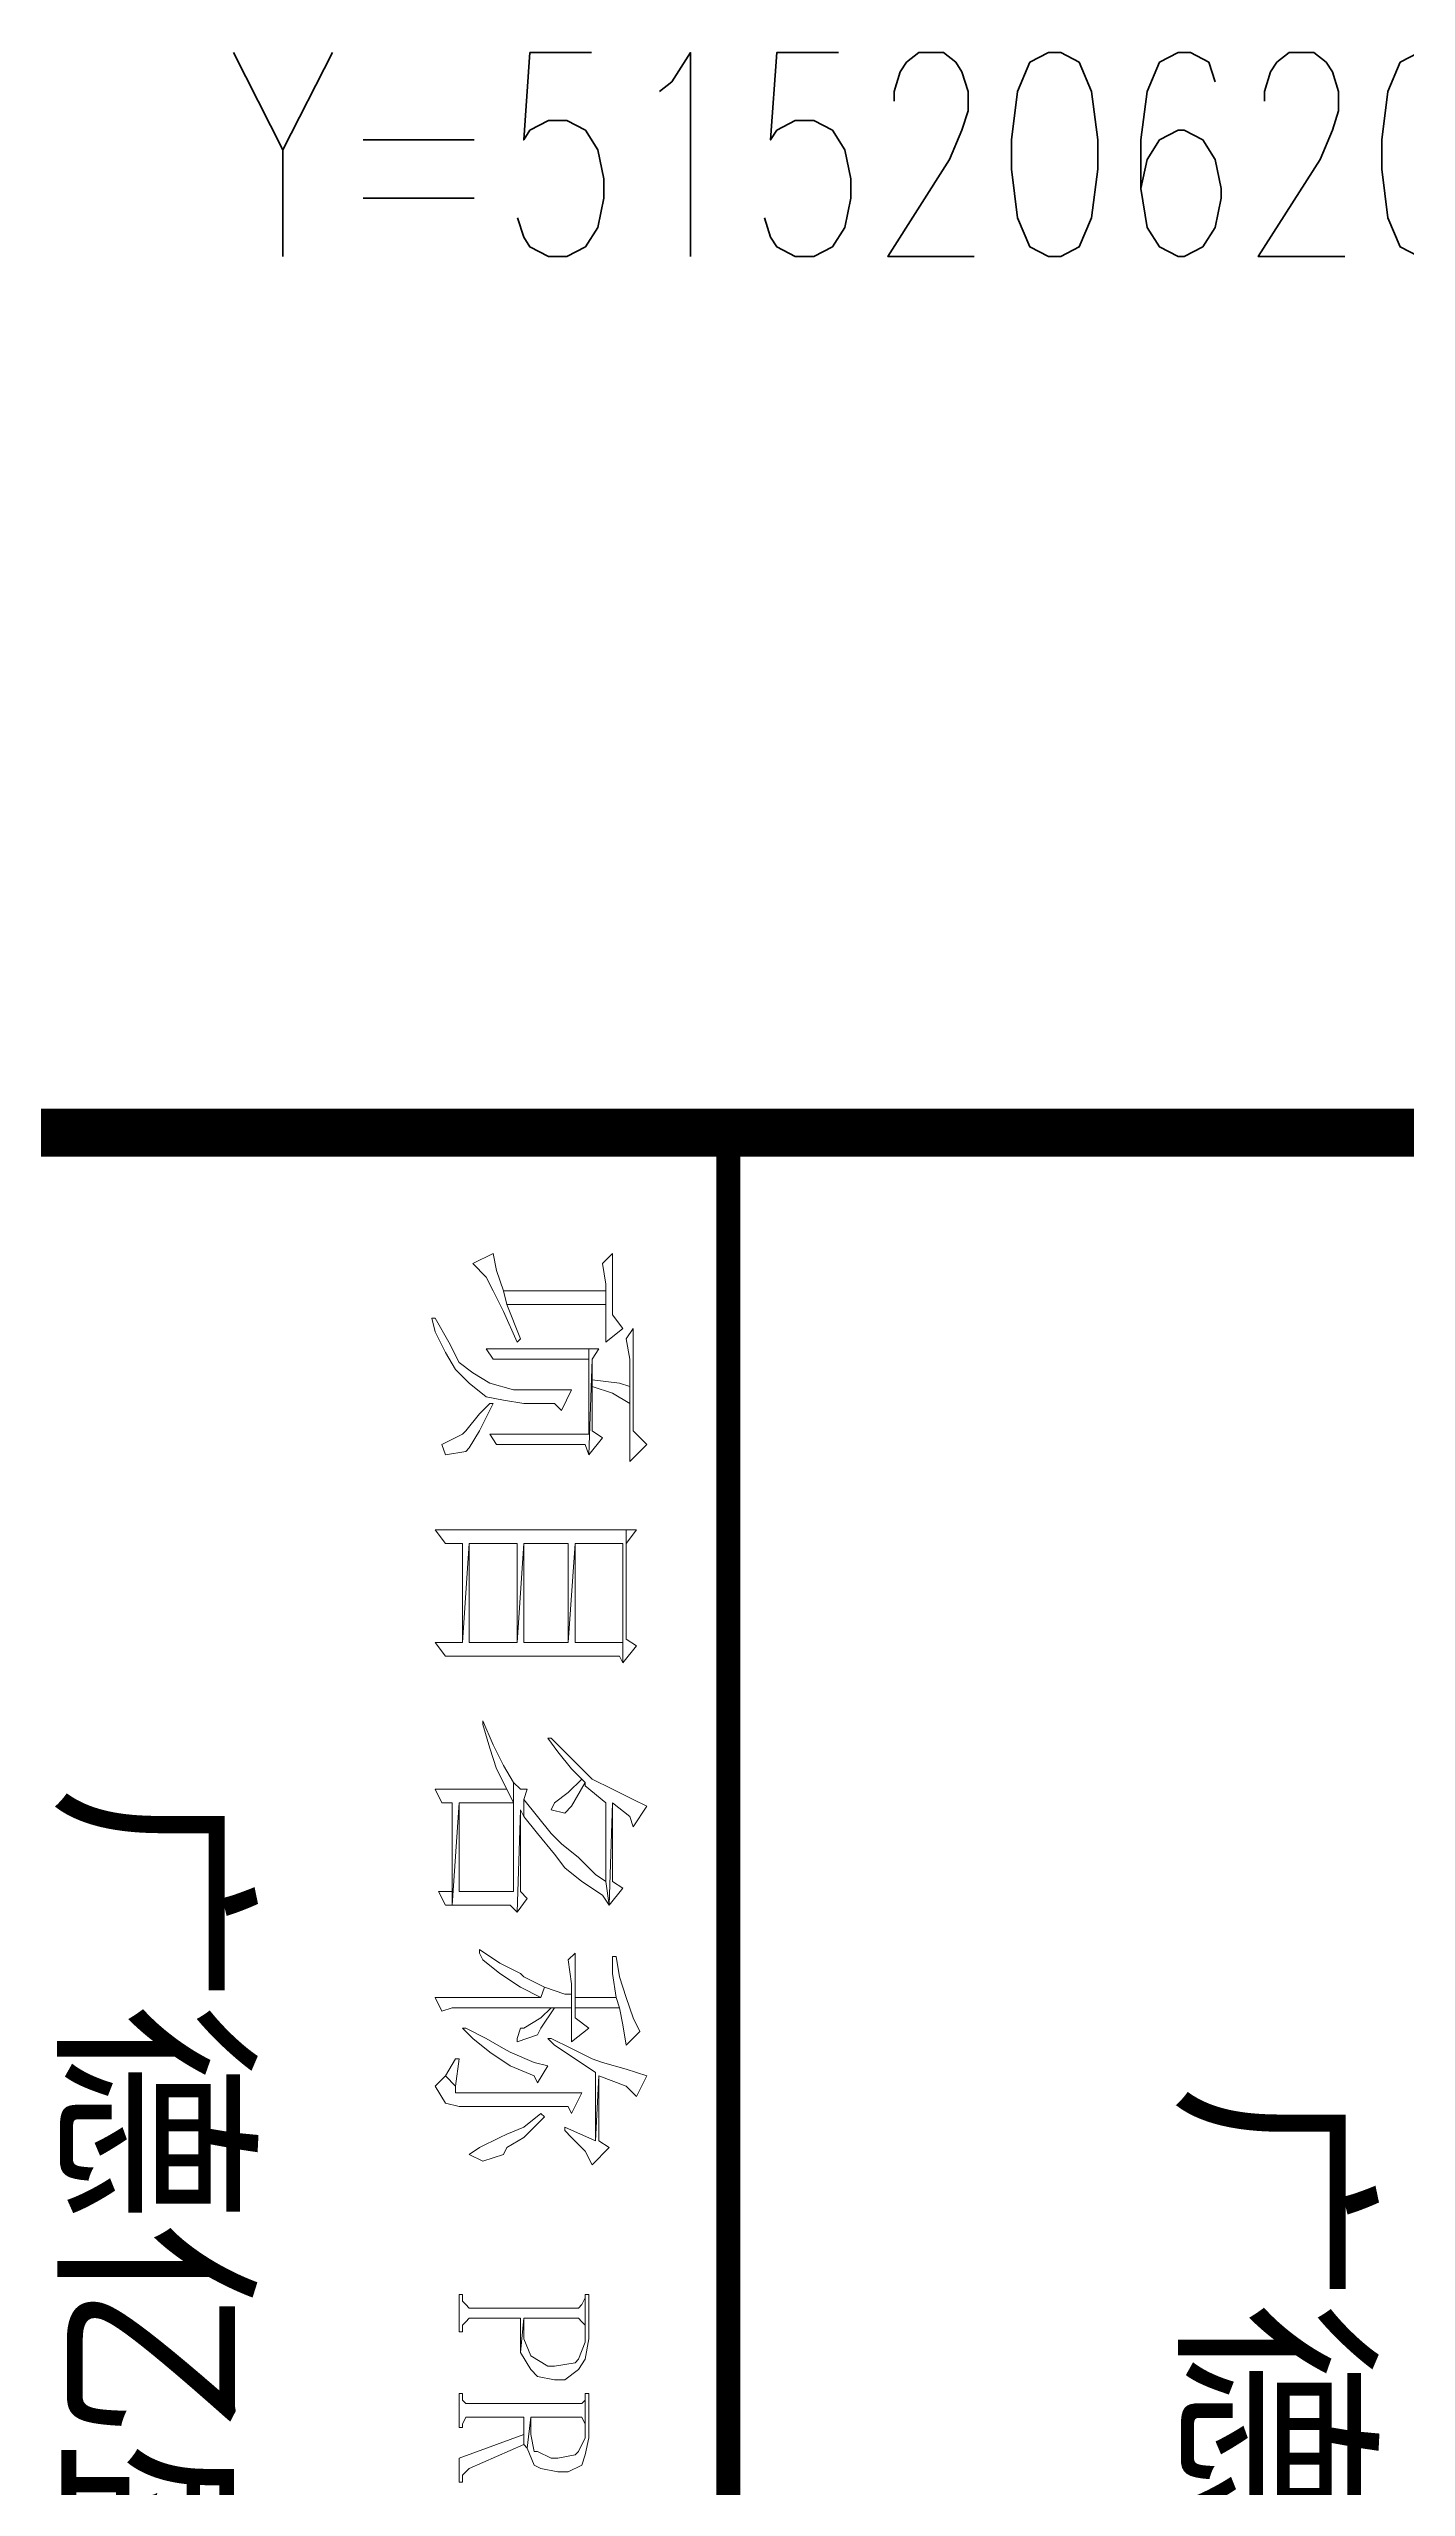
# Model space of a CAD drawing. Header units: millimetres. Extents: x -53295381 to 181933601, y -165 to 204541444.
# Drawn here: x 51490853 to 51500749, y 20983888 to 21001664 of the extents above; entities that cross this region are included whole.
import ezdxf
from ezdxf.enums import TextEntityAlignment as Align

# ---------------------------------------------------------------- set-up
doc = ezdxf.new("R2010")
doc.units = ezdxf.units.MM
doc.header["$LTSCALE"] = 1000
for name, color, linetype in [('PP-COM', 7, 'Continuous'), ('PUB_TEXT', 7, 'Continuous'), ('图框', 144, 'Continuous'), ('标注', 3, 'Continuous')]:
    doc.layers.add(name, color=color, linetype=linetype)
doc.layers.add('PUB_TITLE', color=7, linetype='Continuous', lineweight=20)
doc.styles.add('_TCH_DIM', font='SIMPLEX', dxfattribs={"bigfont": 'GBCBIG'})
doc.styles.add('C', font='c.shx', dxfattribs={"width": 0.75, "height": 3, "bigfont": 'hzk.shx'})
doc.styles.add('HZ', font='rs.shx', dxfattribs={"width": 0.8, "bigfont": 'hztxt.shx'})
doc.styles.add('图框宋体', font='')
doc.styles.add('宋体', font='')
doc.styles.get('图框宋体').set_extended_font_data('SimSun')
doc.styles.get('宋体').set_extended_font_data('宋体')
doc.dimstyles.new('1', dxfattribs={"dimtxt": 1.5, "dimasz": 2, "dimexe": 1, "dimexo": 0.2, "dimgap": 0.5, "dimtad": 1, "dimdec": 1, "dimzin": 0, "dimdsep": 46, "dimtxsty": '宋体', "dimcen": 0.2, "dimclrd": 3, "dimclre": 3, "dimclrt": 3, "dimadec": 0, "dimazin": 0, "dimtfac": 1, "dimtdec": 1, "dimtofl": 0, "dimtmove": 2, "dimatfit": 3, "dimfxl": 0, "dimtolj": 1, "dimtzin": 0, "dimarcsym": 0})

# ---------------------------------------------------------------- blocks, each defined once
blk = doc.blocks.new('*D53')
at = {"color": 3, "lineweight": -2}
for start, end in [(39.4482, 48.8965), (341.1035, 350.5518)]:
    blk.add_arc((1344.218, 1910.564), 16.999, start, end, dxfattribs=at)
at = {"color": 3}
for points in [[(1357.728, 1921.631), (1356.961, 1921.099), (1358.94, 1919.064)], [(1360.522, 1907.812), (1361.452, 1907.735), (1361.217, 1910.564)]]:
    blk.add_solid(points, dxfattribs=at)
at = {"layer": 'Defpoints', "color": 0}
for p in [(1395.655, 1940.261), (1360.959, 1913.516), (1344.218, 1910.564), (1344.218, 1910.564), (1403.612, 1910.564)]:
    blk.add_point(p, dxfattribs=at)
at = {"color": 3, "insert": (1362.57, 1915.482), "char_height": 3, "attachment_point": 5, "rotation": 285, "style": 'HZ'}
blk.add_mtext('\\A1;α/3', dxfattribs=at)
blk = doc.blocks.new('*D54')
at = {"color": 3, "lineweight": -2}
blk.add_arc((1344.218, 1910.564), 28.56, 5.6194, 84.3806, dxfattribs=at)
at = {"color": 3}
for points in [[(1346.992, 1938.522), (1347.038, 1939.454), (1344.218, 1939.125)], [(1373.108, 1913.384), (1372.175, 1913.338), (1372.779, 1910.564)]]:
    blk.add_solid(points, dxfattribs=at)
at = {"layer": 'Defpoints', "color": 0}
for p in [(1344.218, 1969.958), (1368.952, 1924.845), (1344.218, 1910.564), (1344.218, 1910.564), (1403.612, 1910.564)]:
    blk.add_point(p, dxfattribs=at)
at = {"color": 3, "insert": (1365.828, 1932.174), "char_height": 3, "attachment_point": 5, "rotation": 315, "style": 'HZ'}
blk.add_mtext('\\A1;α', dxfattribs=at)
blk = doc.blocks.new('*D55')
at = {"color": 3, "lineweight": -2}
for start, end in [(69.4333, 78.8666), (11.1334, 20.5667)]:
    blk.add_arc((1344.218, 1910.564), 17.026, start, end, dxfattribs=at)
at = {"color": 3}
for points in [[(1350.399, 1926.927), (1350, 1926.083), (1352.731, 1925.309)], [(1359.737, 1916.346), (1360.581, 1916.745), (1358.963, 1919.077)]]:
    blk.add_solid(points, dxfattribs=at)
at = {"layer": 'Defpoints', "color": 0}
for p in [(1373.915, 1962.001), (1395.655, 1940.261), (1355.162, 1923.607), (1344.218, 1910.564), (1344.218, 1910.564)]:
    blk.add_point(p, dxfattribs=at)
at = {"color": 3, "insert": (1358.072, 1924.056), "char_height": 3, "attachment_point": 5, "rotation": 314.2422, "style": 'HZ'}
blk.add_mtext('\\A1;α/3', dxfattribs=at)
blk = doc.blocks.new('*D27')
at = {"color": 3, "lineweight": -2}
for start, end in [(99.4333, 108.8666), (41.1334, 50.5667)]:
    blk.add_arc((1344.218, 1910.564), 17.026, start, end, dxfattribs=at)
at = {"color": 3}
for points in [[(1341.389, 1927.825), (1341.466, 1926.895), (1344.218, 1927.59)], [(1354.767, 1923.331), (1355.299, 1924.098), (1352.731, 1925.309)]]:
    blk.add_solid(points, dxfattribs=at)
at = {"layer": 'Defpoints', "color": 0}
for p in [(1344.218, 1969.958), (1373.915, 1962.001), (1350.042, 1926.563), (1344.218, 1910.564), (1344.218, 1910.564)]:
    blk.add_point(p, dxfattribs=at)
at = {"color": 3, "insert": (1349.143, 1928.942), "char_height": 3, "attachment_point": 5, "rotation": 345, "style": 'HZ'}
blk.add_mtext('\\A1;α/3', dxfattribs=at)
blk = doc.blocks.new('*D35')
at = {"layer": 'Defpoints', "color": 0}
for p in [(1319.577, 1812.569), (1317.437, 1800.401), (1286.683, 1796.73), (1303.739, 1796.73), (1303.739, 1796.73)]:
    blk.add_point(p, dxfattribs=at)
at = {"layer": '标注', "color": 3, "lineweight": -2}
blk.add_line((1305.739, 1796.73), (1319.92, 1796.73), dxfattribs=at)
for start, end in [(56.3312, 67.6624), (337.3376, 348.6688)]:
    blk.add_arc((1303.739, 1796.73), 14.181, start, end, dxfattribs=at)
at = {"layer": '标注', "color": 3}
for points in [[(1311.896, 1808.894), (1311.305, 1808.172), (1313.766, 1806.758)], [(1317.179, 1793.99), (1318.108, 1793.898), (1317.92, 1796.73)]]:
    blk.add_solid(points, dxfattribs=at)
at = {"layer": '标注', "color": 3, "insert": (1318.688, 1802.922), "char_height": 3, "attachment_point": 5, "rotation": 292.5, "style": 'C'}
blk.add_mtext('\\A1;45°', dxfattribs=at)
blk = doc.blocks.new('2015AACI_TQ_A2')
at = {"layer": 'PUB_TITLE'}
for points, const_width in [([(-6000, 40000), (-6000, 0)], 70), ([(-6000, 18400), (0, 18400)], 35)]:
    blk.add_lwpolyline(points, dxfattribs=dict(at, const_width=const_width))
blk.add_lwpolyline([(-6000, 0), (0, 0), (0, 40000), (-6000, 40000)], close=True, dxfattribs=at)
at = {"layer": 'PUB_TITLE', "lineweight": 0}
for points in [[(-5545.2, 18280.9), (-5565.1, 18261), (-5714.4, 18261), (-5699.5, 18251), (-5669.6, 18256), (-5629.8, 18256), (-5604.9, 18256), (-5520.4, 18256)], [(-5017.8, 18280.9), (-5027.7, 18261), (-5042.6, 18231.1), (-5057.6, 18201.3), (-5072.5, 18186.3), (-5097.4, 18161.5), (-5117.3, 18141.6), (-5117.3, 18136.6), (-5097.4, 18151.5), (-5072.5, 18171.4), (-5057.6, 18186.3), (-5052.6, 18191.3), (-5047.6, 18191.3), (-5022.7, 18221.2), (-4908.3, 18221.2), (-4873.5, 18226.2), (-5022.7, 18231.1), (-5002.8, 18256), (-4987.9, 18261)], [(-4624.6, 18280.9), (-4624.6, 18280.9), (-4634.6, 18251), (-4644.5, 18216.2), (-4649.5, 18201.3), (-4664.5, 18171.4), (-4679.4, 18141.6), (-4679.4, 18136.6), (-4669.4, 18146.5), (-4649.5, 18176.4), (-4629.6, 18206.3), (-4530.1, 18206.3), (-4624.6, 18211.2), (-4609.7, 18251), (-4594.8, 18266)], [(-5714.4, 18246.1), (-5734.3, 18231.1), (-5823.9, 18231.1), (-5809, 18216.2), (-5779.1, 18221.2), (-5769.2, 18221.2), (-5749.3, 18221.2), (-5694.5, 18221.2)], [(-5604.9, 18256), (-5629.8, 18256), (-5634.8, 18241.1), (-5639.8, 18201.3), (-5629.8, 18201.3), (-5619.9, 18231.1)], [(-5420.8, 18266), (-5420.8, 18251), (-5400.9, 18251)], [(-5251.6, 18266), (-5261.6, 18251), (-5400.9, 18251), (-5420.8, 18251), (-5420.8, 18221.2), (-5420.8, 18186.3), (-5420.8, 18151.5), (-5420.8, 18116.7), (-5420.8, 18101.8), (-5420.8, 18061.9), (-5420.8, 18027.1), (-5420.8, 17997.3), (-5420.8, 17972.4), (-5400.9, 17987.3), (-5400.9, 18012.2), (-5256.6, 18012.2), (-5400.9, 18022.1), (-5400.9, 18091.8), (-5256.6, 18091.8), (-5400.9, 18101.8), (-5400.9, 18166.4), (-5256.6, 18166.4), (-5400.9, 18176.4), (-5400.9, 18246.1), (-5256.6, 18246.1), (-5226.8, 18246.1)], [(-5226.8, 18246.1), (-5256.6, 18246.1), (-5256.6, 18176.4), (-5400.9, 18176.4), (-5256.6, 18166.4), (-5256.6, 18101.8), (-5400.9, 18101.8), (-5256.6, 18091.8), (-5256.6, 18022.1), (-5400.9, 18022.1), (-5256.6, 18012.2), (-5256.6, 17972.4), (-5236.7, 17987.3), (-5236.7, 18002.2), (-5236.7, 18042), (-5236.7, 18241.1)], [(-4898.3, 18246.1), (-4908.3, 18231.1), (-5022.7, 18231.1), (-4873.5, 18226.2)], [(-4689.3, 18270.9), (-4709.2, 18261), (-4739.1, 18251), (-4769, 18241.1), (-4798.8, 18236.1), (-4798.8, 18231.1), (-4773.9, 18231.1), (-4739.1, 18236.1), (-4724.2, 18241.1), (-4699.3, 18246.1), (-4669.4, 18251)], [(-4724.2, 18241.1), (-4739.1, 18236.1), (-4739.1, 18176.4), (-4724.2, 18176.4)], [(-5749.3, 18221.2), (-5769.2, 18221.2), (-5769.2, 18071.9), (-5749.3, 18076.9)], [(-5684.6, 18211.2), (-5684.6, 18196.3), (-5560.2, 18196.3), (-5560.2, 18052), (-5545.2, 18061.9), (-5545.2, 18076.9), (-5545.2, 18111.7), (-5545.2, 18191.3), (-5530.3, 18196.3), (-5669.6, 18201.3)], [(-5555.2, 18216.2), (-5565.1, 18201.3), (-5629.8, 18201.3), (-5639.8, 18201.3), (-5669.6, 18201.3), (-5530.3, 18196.3)], [(-4873.5, 18226.2), (-4908.3, 18221.2), (-4918.2, 18206.3), (-4943.1, 18181.4), (-4963, 18156.5), (-4977.9, 18141.6), (-5002.8, 18121.7), (-5027.7, 18101.8), (-5002.8, 18101.8), (-4977.9, 18121.7), (-4948.1, 18146.5), (-4928.2, 18161.5), (-4908.3, 18186.3), (-4888.4, 18216.2)], [(-4520.1, 18226.2), (-4530.1, 18211.2), (-4624.6, 18211.2), (-4530.1, 18206.3), (-4550, 18161.5), (-4545, 18161.5), (-4535.1, 18171.4), (-4515.2, 18191.3), (-4495.3, 18201.3)], [(-5624.8, 18171.4), (-5624.8, 18146.5), (-5624.8, 18116.7), (-5624.8, 18086.8), (-5634.8, 18052), (-5649.7, 18027.1), (-5664.7, 18007.2), (-5694.5, 17992.3), (-5729.3, 17972.4), (-5729.3, 17967.4), (-5709.4, 17972.4), (-5679.6, 17987.3), (-5654.7, 18002.2), (-5634.8, 18022.1), (-5614.9, 18047), (-5614.9, 18047), (-5609.9, 18071.9), (-5604.9, 18101.8), (-5604.9, 18146.5), (-5595, 18156.5)], [(-5684.6, 18196.3), (-5684.6, 18161.5), (-5684.6, 18126.6), (-5684.6, 18111.7), (-5684.6, 18076.9), (-5684.6, 18047), (-5669.6, 18057), (-5669.6, 18196.3), (-5560.2, 18196.3)], [(-5052.6, 18191.3), (-5057.6, 18186.3), (-5037.7, 18166.4), (-5022.7, 18146.5), (-5012.8, 18141.6), (-5007.8, 18161.5), (-5017.8, 18171.4)], [(-4694.3, 18196.3), (-4709.2, 18176.4), (-4724.2, 18176.4), (-4739.1, 18176.4), (-4803.8, 18176.4), (-4793.8, 18166.4), (-4759, 18171.4), (-4744.1, 18171.4), (-4724.2, 18171.4), (-4674.4, 18171.4)], [(-4724.2, 18171.4), (-4744.1, 18171.4), (-4744.1, 18161.5), (-4754, 18131.6), (-4739.1, 18126.6), (-4739.1, 18096.8), (-4739.1, 18057), (-4739.1, 18022.1), (-4739.1, 17992.3), (-4739.1, 17972.4), (-4719.2, 17982.3), (-4724.2, 17997.3), (-4724.2, 18022.1), (-4724.2, 18052), (-4724.2, 18091.8), (-4724.2, 18141.6), (-4724.2, 18146.5)], [(-4599.8, 18186.3), (-4599.8, 18186.3), (-4599.8, 18166.4), (-4599.8, 18141.6), (-4599.8, 18106.7), (-4599.8, 18061.9), (-4599.8, 18012.2), (-4599.8, 18002.2), (-4609.7, 18002.2), (-4624.6, 17987.3), (-4609.7, 17972.4), (-4584.8, 17987.3), (-4579.9, 18007.2), (-4579.9, 18166.4), (-4569.9, 18171.4)], [(-4241.5, 18196.3), (-4306.2, 18196.3), (-4306.2, 18191.3), (-4301.2, 18191.3), (-4246.5, 18191.3), (-4236.5, 18191.3), (-4211.6, 18181.4), (-4206.6, 18176.4), (-4201.7, 18146.5), (-4201.7, 18136.6), (-4216.6, 18111.7), (-4216.6, 18111.7), (-4241.5, 18101.8), (-4271.3, 18101.8), (-4221.6, 18096.8), (-4196.7, 18111.7), (-4186.7, 18121.7), (-4181.8, 18146.5), (-4181.8, 18161.5), (-4196.7, 18181.4), (-4211.6, 18191.3)], [(-4301.2, 18191.3), (-4291.2, 18186.3), (-4286.3, 18181.4), (-4286.3, 18022.1), (-4291.2, 18017.2), (-4296.2, 18012.2), (-4306.2, 18012.2), (-4306.2, 18007.2), (-4251.4, 18007.2), (-4251.4, 18012.2), (-4261.4, 18012.2), (-4266.4, 18017.2), (-4271.3, 18022.1), (-4271.3, 18096.8), (-4236.5, 18096.8), (-4221.6, 18096.8), (-4271.3, 18101.8), (-4271.3, 18181.4), (-4266.4, 18186.3), (-4261.4, 18191.3), (-4246.5, 18191.3)], [(-4097.2, 18196.3), (-4161.9, 18196.3), (-4161.9, 18191.3), (-4151.9, 18191.3), (-4107.1, 18191.3), (-4097.2, 18191.3), (-4077.3, 18181.4), (-4072.3, 18176.4), (-4067.3, 18151.5), (-4067.3, 18141.6), (-4077.3, 18121.7), (-4077.3, 18116.7), (-4102.1, 18111.7), (-4127, 18111.7), (-4082.2, 18106.7), (-4057.4, 18116.7), (-4052.4, 18126.6), (-4047.4, 18151.5), (-4047.4, 18166.4), (-4057.4, 18186.3), (-4072.3, 18191.3)], [(-4151.9, 18191.3), (-4146.9, 18186.3), (-4146.9, 18181.4), (-4146.9, 18022.1), (-4146.9, 18017.2), (-4151.9, 18012.2), (-4161.9, 18012.2), (-4161.9, 18007.2), (-4112.1, 18007.2), (-4112.1, 18012.2), (-4117.1, 18012.2), (-4127, 18017.2), (-4127, 18022.1), (-4127, 18101.8), (-4102.1, 18101.8), (-4087.2, 18101.8), (-4082.2, 18106.7), (-4127, 18111.7), (-4127, 18181.4), (-4127, 18186.3), (-4117.1, 18191.3), (-4107.1, 18191.3)], [(-4754, 18131.6), (-4769, 18101.8), (-4773.9, 18096.8), (-4788.9, 18066.9), (-4808.8, 18037.1), (-4803.8, 18037.1), (-4793.8, 18042), (-4773.9, 18066.9), (-4754, 18096.8), (-4739.1, 18126.6)], [(-4724.2, 18146.5), (-4724.2, 18141.6), (-4709.2, 18126.6), (-4694.3, 18101.8), (-4694.3, 18096.8), (-4679.4, 18091.8), (-4674.4, 18091.8), (-4684.4, 18121.7), (-4694.3, 18126.6)], [(-4639.6, 18136.6), (-4644.5, 18116.7), (-4659.5, 18081.8), (-4664.5, 18071.9), (-4679.4, 18047), (-4694.3, 18017.2), (-4694.3, 18012.2), (-4679.4, 18027.1), (-4659.5, 18052), (-4639.6, 18081.8), (-4624.6, 18116.7), (-4614.7, 18121.7)], [(-4564.9, 18131.6), (-4569.9, 18126.6), (-4550, 18101.8), (-4540, 18076.9), (-4535.1, 18066.9), (-4520.1, 18037.1), (-4510.2, 18022.1), (-4500.2, 18042), (-4510.2, 18071.9), (-4520.1, 18076.9), (-4535.1, 18101.8)], [(-5699.5, 18096.8), (-5749.3, 18076.9), (-5769.2, 18071.9), (-5799, 18061.9), (-5823.9, 18057), (-5809, 18027.1), (-5789.1, 18047), (-5789.1, 18047), (-5769.2, 18057), (-5739.3, 18071.9), (-5694.5, 18091.8)], [(-5042.6, 18106.7), (-5042.6, 18096.8), (-5052.6, 18086.8), (-4893.4, 18086.8), (-4893.4, 18007.2), (-5022.7, 18007.2), (-4873.5, 17997.3), (-4873.5, 18032.1), (-4873.5, 18081.8), (-4863.5, 18091.8), (-5012.8, 18096.8), (-5002.8, 18101.8), (-5027.7, 18101.8)], [(-4883.4, 18106.7), (-4893.4, 18096.8), (-5012.8, 18096.8), (-4863.5, 18091.8)], [(-4087.2, 18101.8), (-4102.1, 18101.8), (-4067.3, 18007.2), (-4032.5, 18007.2), (-4032.5, 18012.2), (-4042.4, 18012.2), (-4047.4, 18017.2), (-4052.4, 18022.1)], [(-5052.6, 18086.8), (-5077.5, 18071.9), (-5107.3, 18057), (-5142.2, 18042), (-5142.2, 18042), (-5137.2, 18042), (-5102.4, 18052), (-5072.5, 18061.9), (-5042.6, 18076.9), (-5022.7, 18086.8), (-4893.4, 18086.8)], [(-5022.7, 18086.8), (-5042.6, 18076.9), (-5042.6, 18037.1), (-5042.6, 18017.2), (-5042.6, 17972.4), (-5022.7, 17982.3), (-5022.7, 17997.3), (-4893.4, 17997.3), (-4873.5, 17997.3), (-5022.7, 18007.2)], [(-5604.9, 18057), (-5604.9, 18052), (-5590, 18037.1), (-5565.1, 18017.2), (-5560.2, 18012.2), (-5545.2, 17982.3), (-5530.3, 17987.3), (-5530.3, 17987.3), (-5535.3, 18017.2), (-5540.3, 18022.1), (-5565.1, 18037.1)], [(-4873.5, 17997.3), (-4893.4, 17997.3), (-4893.4, 17977.3), (-4873.5, 17987.3)], [(-4649.5, 18007.2), (-4649.5, 18002.2), (-4624.6, 17987.3), (-4609.7, 18002.2)]]:
    blk.add_lwpolyline(points, close=True, dxfattribs=at)
blk = doc.blocks.new('伸缩缝')
for base, line1, line2, text, picture, middle in [((1350.042, 1926.563), ((1344.218, 1910.564), (1373.915, 1962.001)), ((1344.218, 1910.564), (1344.218, 1969.958)), 'α/3', '*D27', (1349.143, 1928.942)), ((1368.952, 1924.845), ((1344.218, 1910.564), (1403.612, 1910.564)), ((1344.218, 1910.564), (1344.218, 1969.958)), 'α', '*D54', (1365.828, 1932.174)), ((1355.162, 1923.607), ((1344.218, 1910.564), (1395.655, 1940.261)), ((1344.218, 1910.564), (1373.915, 1962.001)), 'α/3', '*D55', (1358.072, 1924.056)), ((1360.959, 1913.516), ((1344.218, 1910.564), (1403.612, 1910.564)), ((1344.218, 1910.564), (1395.655, 1940.261)), 'α/3', '*D53', (1362.57, 1915.482))]:
    dim = blk.add_angular_dim_2l(base=base, line1=line1, line2=line2, text=text, dimstyle='1', override={"dimexe": 4, "dimexo": 4, "dimtxsty": 'HZ', "dimdle": 4, "dimadec": 1})
    dim.commit()
    dim.dimension.update_dxf_attribs({"geometry": picture, "text_midpoint": middle, "dimtype": 130})
at = {"layer": '标注'}
dim = blk.add_angular_dim_2l(base=(1317.437, 1800.401), line1=((1286.683, 1796.73), (1303.739, 1796.73)), line2=((1319.577, 1812.569), (1303.739, 1796.73)), dimstyle='1', dxfattribs=at)
dim.commit()
dim.dimension.update_dxf_attribs({"geometry": '*D35', "text_midpoint": (1318.688, 1802.922), "dimtype": 130})

msp = doc.modelspace()

# ---------------------------------------------------------------- block references
at = {"layer": 'PP-COM', "xscale": 321.4285737276077, "yscale": 321.4285712242126, "zscale": 321.4285714284524}
msp.add_blockref('伸缩缝', (51796714.498, 20476148.395), dxfattribs=at)
at = {"layer": 'PUB_TITLE', "xscale": 5, "yscale": 5, "zscale": 5, "rotation": 270}
msp.add_blockref('2015AACI_TQ_A2', (51403808.075, 20963762.926), dxfattribs=at)

# ---------------------------------------------------------------- texts
at = {"layer": 'PUB_TEXT', "style": '_TCH_DIM', "width": 0.705882}
msp.add_text('Y=51520620.421', height=1487.5, dxfattribs=at).set_placement((51492155.508, 21000149.18))
at = {"layer": '图框', "style": '图框宋体'}
for s, p in [('广德亿盛精密科技有限公司厂区', (51491041.012, 20977873.302)), ('广德亿盛精密科技有限公司', (51499212.57, 20977287.488))]:
    msp.add_text(s, height=1166.28336, rotation=270, dxfattribs=at).set_placement(p, align=Align.CENTER)

doc.saveas('drawing.dxf')
